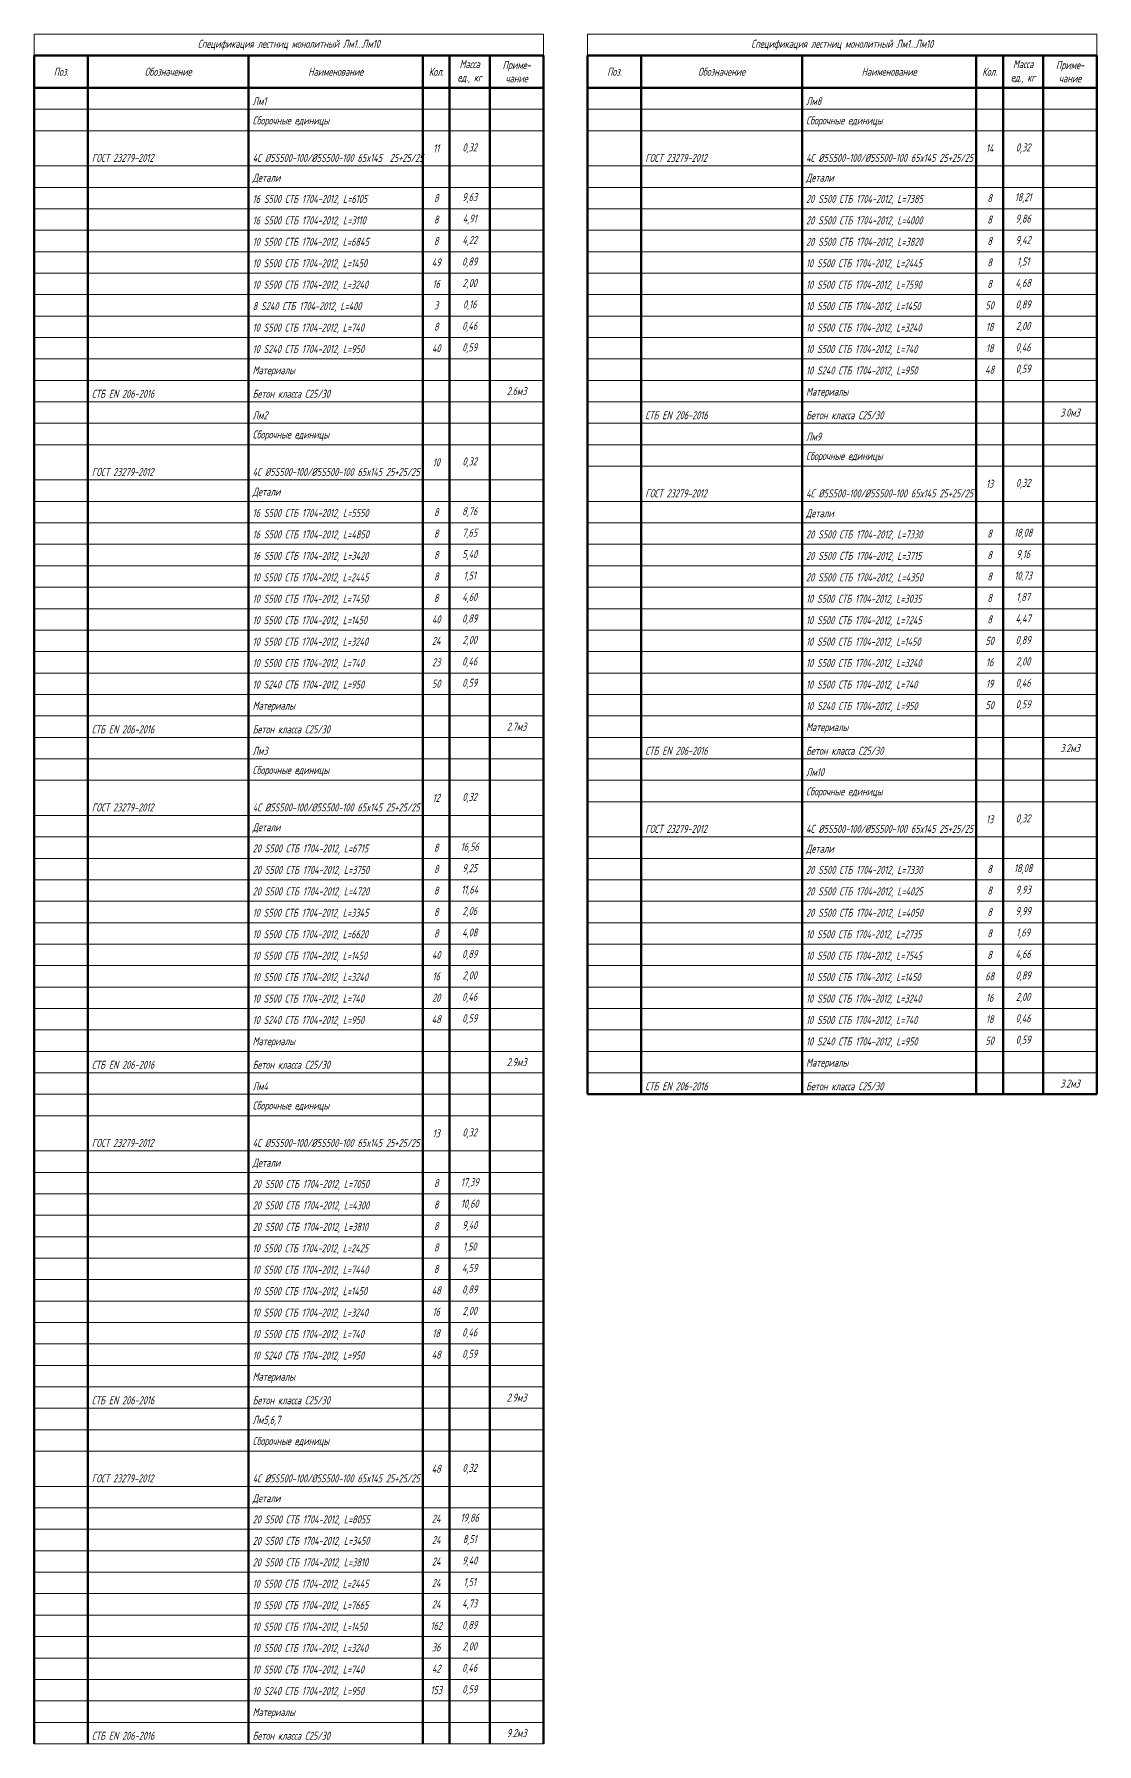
# Model space of a CAD drawing. Header units: millimetres. Extents: x 37106 to 280982, y -20648 to 46529.
# Drawn here: x 278508 to 278905, y -19580 to -18942 of the extents above; entities that cross this region are included whole.
import ezdxf

# ---------------------------------------------------------------- set-up
doc = ezdxf.new("R2010")
doc.units = ezdxf.units.MM
doc.layers.get('Defpoints').update_dxf_attribs({"color": 8})
doc.layers.add('Обозначения', color=82, linetype='Continuous', lineweight=25)
doc.styles.get("Standard").update_dxf_attribs({"font": 'simplex.shx', "width": 0.7, "oblique": 15, "height": 3})

# ---------------------------------------------------------------- blocks, each defined once
blk = doc.blocks.new('*T1191')
at = {"layer": 'Defpoints', "color": 8, "linetype": 'ByBlock', "lineweight": 0, "transparency": 16777216}
for p, q in [((0, 0), (190, 0)), ((0, 0), (0, -8)), ((190, 0), (190, -8)), ((206.5, 0), (396.5, 0)), ((206.5, 0), (206.5, -8)), ((396.5, 0), (396.5, -8))]:
    blk.add_line(p, q, dxfattribs=at)
at = {"layer": 'Обозначения', "color": 0, "linetype": 'Continuous', "lineweight": 60, "transparency": 16777216}
for p, q in [((0, -8), (190, -8)), ((0, -8), (0, -637.71)), ((20, -8), (20, -637.71)), ((80, -8), (80, -637.71)), ((145, -8), (145, -637.71)), ((155, -8), (155, -637.71)), ((170, -8), (170, -637.71)), ((190, -8), (190, -637.71)), ((206.5, -8), (396.5, -8)), ((206.5, -8), (206.5, -395.43)), ((226.5, -8), (226.5, -395.43)), ((286.5, -8), (286.5, -395.43)), ((351.5, -8), (351.5, -395.43)), ((361.5, -8), (361.5, -395.43)), ((376.5, -8), (376.5, -395.43)), ((396.5, -8), (396.5, -395.43)), ((0, -20), (190, -20)), ((206.5, -395.43), (396.5, -395.43))]:
    blk.add_line(p, q, dxfattribs=at)
at = {"layer": 'Обозначения', "color": 0, "linetype": 'Continuous', "lineweight": 15, "transparency": 16777216}
for p, q in [((206.5, -20), (396.5, -20)), ((0, -28), (190, -28)), ((206.5, -28), (396.5, -28)), ((0, -36), (190, -36)), ((206.5, -36), (396.5, -36)), ((0, -49.14), (190, -49.14)), ((206.5, -49.14), (396.5, -49.14)), ((0, -57.14), (190, -57.14)), ((206.5, -57.14), (396.5, -57.14)), ((0, -65.14), (190, -65.14)), ((206.5, -65.14), (396.5, -65.14)), ((0, -73.14), (190, -73.14)), ((206.5, -73.14), (396.5, -73.14)), ((0, -81.14), (190, -81.14)), ((206.5, -81.14), (396.5, -81.14)), ((0, -89.14), (190, -89.14)), ((206.5, -89.14), (396.5, -89.14)), ((0, -97.14), (190, -97.14)), ((206.5, -97.14), (396.5, -97.14)), ((0, -105.14), (190, -105.14)), ((206.5, -105.14), (396.5, -105.14)), ((0, -113.14), (190, -113.14)), ((206.5, -113.14), (396.5, -113.14)), ((0, -121.14), (190, -121.14)), ((206.5, -121.14), (396.5, -121.14)), ((0, -129.14), (190, -129.14)), ((206.5, -129.14), (396.5, -129.14)), ((0, -137.14), (190, -137.14)), ((206.5, -137.14), (396.5, -137.14)), ((0, -145.14), (190, -145.14)), ((206.5, -145.14), (396.5, -145.14)), ((0, -153.14), (190, -153.14)), ((206.5, -153.14), (396.5, -153.14)), ((206.5, -161.14), (396.5, -161.14)), ((0, -166.29), (190, -166.29)), ((0, -174.29), (190, -174.29)), ((206.5, -174.29), (396.5, -174.29)), ((0, -182.29), (190, -182.29)), ((206.5, -182.29), (396.5, -182.29)), ((0, -190.29), (190, -190.29)), ((206.5, -190.29), (396.5, -190.29)), ((0, -198.29), (190, -198.29)), ((206.5, -198.29), (396.5, -198.29)), ((0, -206.29), (190, -206.29)), ((206.5, -206.29), (396.5, -206.29)), ((0, -214.29), (190, -214.29)), ((206.5, -214.29), (396.5, -214.29)), ((0, -222.29), (190, -222.29)), ((206.5, -222.29), (396.5, -222.29)), ((0, -230.29), (190, -230.29)), ((206.5, -230.29), (396.5, -230.29)), ((0, -238.29), (190, -238.29)), ((206.5, -238.29), (396.5, -238.29)), ((0, -246.29), (190, -246.29)), ((206.5, -246.29), (396.5, -246.29)), ((0, -254.29), (190, -254.29)), ((206.5, -254.29), (396.5, -254.29)), ((0, -262.29), (190, -262.29)), ((206.5, -262.29), (396.5, -262.29)), ((0, -270.29), (190, -270.29)), ((206.5, -270.29), (396.5, -270.29)), ((0, -278.29), (190, -278.29)), ((206.5, -278.29), (396.5, -278.29)), ((206.5, -286.29), (396.5, -286.29)), ((0, -291.43), (190, -291.43)), ((0, -299.43), (190, -299.43)), ((206.5, -299.43), (396.5, -299.43)), ((0, -307.43), (190, -307.43)), ((206.5, -307.43), (396.5, -307.43)), ((0, -315.43), (190, -315.43)), ((206.5, -315.43), (396.5, -315.43)), ((0, -323.43), (190, -323.43)), ((206.5, -323.43), (396.5, -323.43)), ((0, -331.43), (190, -331.43)), ((206.5, -331.43), (396.5, -331.43)), ((0, -339.43), (190, -339.43)), ((206.5, -339.43), (396.5, -339.43)), ((0, -347.43), (190, -347.43)), ((206.5, -347.43), (396.5, -347.43)), ((0, -355.43), (190, -355.43)), ((206.5, -355.43), (396.5, -355.43)), ((0, -363.43), (190, -363.43)), ((206.5, -363.43), (396.5, -363.43)), ((0, -371.43), (190, -371.43)), ((206.5, -371.43), (396.5, -371.43)), ((0, -379.43), (190, -379.43)), ((206.5, -379.43), (396.5, -379.43)), ((0, -387.43), (190, -387.43)), ((206.5, -387.43), (396.5, -387.43)), ((0, -395.43), (190, -395.43)), ((0, -403.43), (190, -403.43)), ((0, -416.57), (190, -416.57)), ((0, -424.57), (190, -424.57)), ((0, -432.57), (190, -432.57)), ((0, -440.57), (190, -440.57)), ((0, -448.57), (190, -448.57)), ((0, -456.57), (190, -456.57)), ((0, -464.57), (190, -464.57)), ((0, -472.57), (190, -472.57)), ((0, -480.57), (190, -480.57)), ((0, -488.57), (190, -488.57)), ((0, -496.57), (190, -496.57)), ((0, -504.57), (190, -504.57)), ((0, -512.57), (190, -512.57)), ((0, -520.57), (190, -520.57)), ((0, -528.57), (190, -528.57)), ((0, -541.71), (190, -541.71)), ((0, -549.71), (190, -549.71)), ((0, -557.71), (190, -557.71)), ((0, -565.71), (190, -565.71)), ((0, -573.71), (190, -573.71)), ((0, -581.71), (190, -581.71)), ((0, -589.71), (190, -589.71)), ((0, -597.71), (190, -597.71)), ((0, -605.71), (190, -605.71)), ((0, -613.71), (190, -613.71)), ((0, -621.71), (190, -621.71)), ((0, -629.71), (190, -629.71)), ((0, -637.71), (190, -637.71))]:
    blk.add_line(p, q, dxfattribs=at)
at = {"layer": 'Обозначения', "color": 0, "transparency": 16777216, "char_height": 3}
for s, insert, width, attachment_point in [('Спецификация лестниц монолитный Лм1...Лм10', (95, -4), 187, 5), ('Спецификация лестниц монолитный Лм1...Лм10', (301.5, -4), 187, 5), ('Поз.', (10, -14), 17, 5), ('Обозначение', (50, -14), 57, 5), ('Наименование', (112.5, -14), 62, 5), ('Кол.', (150, -14), 7, 5), ('Масса ед., кг', (162.5, -14), 12, 5), ('Приме- чание', (180, -14), 17, 5), ('Поз.', (216.5, -14), 17, 5), ('Обозначение', (256.5, -14), 57, 5), ('Наименование', (319, -14), 62, 5), ('Кол.', (356.5, -14), 7, 5), ('Масса ед., кг', (369, -14), 12, 5), ('Приме- чание', (386.5, -14), 17, 5), ('Лм1', (81.5, -26.5), 62, 7), ('Лм8', (288, -26.5), 62, 7), ('Сборочные единицы ', (81.5, -34.5), 62, 7), ('Сборочные единицы ', (288, -34.5), 62, 7), ('ГОСТ 23279-2012', (21.5, -47.64), 57, 7), ('4С %%C5S500-100/%%C5S500-100 65x145  25+25/25', (81.5, -47.64), 62, 7), ('11', (150, -42.57), 7, 5), ('0,32', (162.5, -42.57), 12, 5), ('ГОСТ 23279-2012', (228, -47.64), 57, 7), ('4С %%C5S500-100/%%C5S500-100 65x145 25+25/25', (288, -47.64), 62, 7), ('14', (356.5, -42.57), 7, 5), ('0,32', (369, -42.57), 12, 5), ('Детали', (81.5, -55.64), 62, 7), ('Детали', (288, -55.64), 62, 7), ('16 S500 СТБ 1704-2012, L=6105', (81.5, -63.64), 62, 7), ('8', (150, -61.14), 7, 5), ('9,63', (162.5, -61.14), 12, 5), ('20 S500 СТБ 1704-2012, L=7385', (288, -63.64), 62, 7), ('8', (356.5, -61.14), 7, 5), ('18,21', (369, -61.14), 12, 5), ('16 S500 СТБ 1704-2012, L=3110', (81.5, -71.64), 62, 7), ('8', (150, -69.14), 7, 5), ('4,91', (162.5, -69.14), 12, 5), ('20 S500 СТБ 1704-2012, L=4000', (288, -71.64), 62, 7), ('8', (356.5, -69.14), 7, 5), ('9,86', (369, -69.14), 12, 5), ('10 S500 СТБ 1704-2012, L=6845', (81.5, -79.64), 62, 7), ('8', (150, -77.14), 7, 5), ('4,22', (162.5, -77.14), 12, 5), ('20 S500 СТБ 1704-2012, L=3820', (288, -79.64), 62, 7), ('8', (356.5, -77.14), 7, 5), ('9,42', (369, -77.14), 12, 5), ('10 S500 СТБ 1704-2012, L=1450', (81.5, -87.64), 62, 7), ('49', (150, -85.14), 7, 5), ('0,89', (162.5, -85.14), 12, 5), ('10 S500 СТБ 1704-2012, L=2445', (288, -87.64), 62, 7), ('8', (356.5, -85.14), 7, 5), ('1,51', (369, -85.14), 12, 5), ('10 S500 СТБ 1704-2012, L=3240', (81.5, -95.64), 62, 7), ('16', (150, -93.14), 7, 5), ('2,00', (162.5, -93.14), 12, 5), ('10 S500 СТБ 1704-2012, L=7590', (288, -95.64), 62, 7), ('8', (356.5, -93.14), 7, 5), ('4,68', (369, -93.14), 12, 5), ('8 S240 СТБ 1704-2012, L=400', (81.5, -103.64), 62, 7), ('3', (150, -101.14), 7, 5), ('0,16', (162.5, -101.14), 12, 5), ('10 S500 СТБ 1704-2012, L=1450', (288, -103.64), 62, 7), ('50', (356.5, -101.14), 7, 5), ('0,89', (369, -101.14), 12, 5), ('10 S500 СТБ 1704-2012, L=740', (81.5, -111.64), 62, 7), ('8', (150, -109.14), 7, 5), ('0,46', (162.5, -109.14), 12, 5), ('10 S500 СТБ 1704-2012, L=3240', (288, -111.64), 62, 7), ('18', (356.5, -109.14), 7, 5), ('2,00', (369, -109.14), 12, 5), ('10 S240 СТБ 1704-2012, L=950', (81.5, -119.64), 62, 7), ('40', (150, -117.14), 7, 5), ('0,59', (162.5, -117.14), 12, 5), ('10 S500 СТБ 1704-2012, L=740', (288, -119.64), 62, 7), ('18', (356.5, -117.14), 7, 5), ('0,46', (369, -117.14), 12, 5), ('Материалы', (81.5, -127.64), 62, 7), ('10 S240 СТБ 1704-2012, L=950', (288, -127.64), 62, 7), ('48', (356.5, -125.14), 7, 5), ('0,59', (369, -125.14), 12, 5), ('СТБ EN 206-2016', (21.5, -135.64), 57, 7), ('Бетон класса С25/30 ', (81.5, -135.64), 62, 7), ('2.6м3', (180, -133.14), 17, 5), ('Материалы', (288, -135.64), 62, 7), ('3.0м3', (386.5, -141.14), 17, 5), ('Лм2', (81.5, -143.64), 62, 7), ('СТБ EN 206-2016', (228, -143.64), 57, 7), ('Бетон класса С25/30 ', (288, -143.64), 62, 7), ('Сборочные единицы ', (81.5, -151.64), 62, 7), ('Лм9', (288, -151.64), 62, 7), ('10', (150, -159.71), 7, 5), ('0,32', (162.5, -159.71), 12, 5), ('Сборочные единицы ', (288, -159.64), 62, 7), ('ГОСТ 23279-2012', (21.5, -164.79), 57, 7), ('4С %%C5S500-100/%%C5S500-100 65x145 25+25/25', (81.5, -164.79), 62, 7), ('Детали', (81.5, -172.79), 62, 7), ('ГОСТ 23279-2012', (228, -172.79), 57, 7), ('4С %%C5S500-100/%%C5S500-100 65x145 25+25/25', (288, -172.79), 62, 7), ('13', (356.5, -167.71), 7, 5), ('0,32', (369, -167.71), 12, 5), ('16 S500 СТБ 1704-2012, L=5550', (81.5, -180.79), 62, 7), ('8', (150, -178.29), 7, 5), ('8,76', (162.5, -178.29), 12, 5), ('Детали', (288, -180.79), 62, 7), ('8', (150, -186.29), 7, 5), ('7,65', (162.5, -186.29), 12, 5), ('8', (356.5, -186.29), 7, 5), ('18,08', (369, -186.29), 12, 5), ('16 S500 СТБ 1704-2012, L=4850', (81.5, -188.79), 62, 7), ('20 S500 СТБ 1704-2012, L=7330', (288, -188.79), 62, 7), ('16 S500 СТБ 1704-2012, L=3420', (81.5, -196.79), 62, 7), ('8', (150, -194.29), 7, 5), ('5,40', (162.5, -194.29), 12, 5), ('20 S500 СТБ 1704-2012, L=3715', (288, -196.79), 62, 7), ('8', (356.5, -194.29), 7, 5), ('9,16', (369, -194.29), 12, 5), ('10 S500 СТБ 1704-2012, L=2445', (81.5, -204.79), 62, 7), ('8', (150, -202.29), 7, 5), ('1,51', (162.5, -202.29), 12, 5), ('20 S500 СТБ 1704-2012, L=4350', (288, -204.79), 62, 7), ('8', (356.5, -202.29), 7, 5), ('10,73', (369, -202.29), 12, 5), ('10 S500 СТБ 1704-2012, L=7450', (81.5, -212.79), 62, 7), ('8', (150, -210.29), 7, 5), ('4,60', (162.5, -210.29), 12, 5), ('10 S500 СТБ 1704-2012, L=3035', (288, -212.79), 62, 7), ('8', (356.5, -210.29), 7, 5), ('1,87', (369, -210.29), 12, 5), ('40', (150, -218.29), 7, 5), ('0,89', (162.5, -218.29), 12, 5), ('8', (356.5, -218.29), 7, 5), ('4,47', (369, -218.29), 12, 5), ('10 S500 СТБ 1704-2012, L=1450', (81.5, -220.79), 62, 7), ('10 S500 СТБ 1704-2012, L=7245', (288, -220.79), 62, 7), ('10 S500 СТБ 1704-2012, L=3240', (81.5, -228.79), 62, 7), ('24', (150, -226.29), 7, 5), ('2,00', (162.5, -226.29), 12, 5), ('10 S500 СТБ 1704-2012, L=1450', (288, -228.79), 62, 7), ('50', (356.5, -226.29), 7, 5), ('0,89', (369, -226.29), 12, 5), ('10 S500 СТБ 1704-2012, L=740', (81.5, -236.79), 62, 7), ('23', (150, -234.29), 7, 5), ('0,46', (162.5, -234.29), 12, 5), ('10 S500 СТБ 1704-2012, L=3240', (288, -236.79), 62, 7), ('16', (356.5, -234.29), 7, 5), ('2,00', (369, -234.29), 12, 5), ('10 S240 СТБ 1704-2012, L=950', (81.5, -244.79), 62, 7), ('50', (150, -242.29), 7, 5), ('0,59', (162.5, -242.29), 12, 5), ('10 S500 СТБ 1704-2012, L=740', (288, -244.79), 62, 7), ('19', (356.5, -242.29), 7, 5), ('0,46', (369, -242.29), 12, 5), ('0,59', (369, -250.29), 12, 5), ('Материалы', (81.5, -252.79), 62, 7), ('10 S240 СТБ 1704-2012, L=950', (288, -252.79), 62, 7), ('50', (356.5, -250.29), 7, 5), ('СТБ EN 206-2016', (21.5, -260.79), 57, 7), ('Бетон класса С25/30 ', (81.5, -260.79), 62, 7), ('2.7м3', (180, -258.29), 17, 5), ('Материалы', (288, -260.79), 62, 7), ('Лм3', (81.5, -268.79), 62, 7), ('СТБ EN 206-2016', (228, -268.79), 57, 7), ('Бетон класса С25/30 ', (288, -268.79), 62, 7), ('3.2м3', (386.5, -266.29), 17, 5), ('Сборочные единицы ', (81.5, -276.79), 62, 7), ('Лм10', (288, -276.79), 62, 7), ('ГОСТ 23279-2012', (21.5, -289.93), 57, 7), ('4С %%C5S500-100/%%C5S500-100 65x145 25+25/25', (81.5, -289.93), 62, 7), ('12', (150, -284.86), 7, 5), ('0,32', (162.5, -284.86), 12, 5), ('Сборочные единицы ', (288, -284.79), 62, 7), ('13', (356.5, -292.86), 7, 5), ('0,32', (369, -292.86), 12, 5), ('Детали', (81.5, -297.93), 62, 7), ('ГОСТ 23279-2012', (228, -297.93), 57, 7), ('4С %%C5S500-100/%%C5S500-100 65x145 25+25/25', (288, -297.93), 62, 7), ('20 S500 СТБ 1704-2012, L=6715', (81.5, -305.93), 62, 7), ('8', (150, -303.43), 7, 5), ('16,56', (162.5, -303.43), 12, 5), ('Детали', (288, -305.93), 62, 7), ('20 S500 СТБ 1704-2012, L=3750', (81.5, -313.93), 62, 7), ('8', (150, -311.43), 7, 5), ('9,25', (162.5, -311.43), 12, 5), ('20 S500 СТБ 1704-2012, L=7330', (288, -313.93), 62, 7), ('8', (356.5, -311.43), 7, 5), ('18,08', (369, -311.43), 12, 5), ('20 S500 СТБ 1704-2012, L=4720', (81.5, -321.93), 62, 7), ('8', (150, -319.43), 7, 5), ('11,64', (162.5, -319.43), 12, 5), ('20 S500 СТБ 1704-2012, L=4025', (288, -321.93), 62, 7), ('8', (356.5, -319.43), 7, 5), ('9,93', (369, -319.43), 12, 5), ('10 S500 СТБ 1704-2012, L=3345', (81.5, -329.93), 62, 7), ('8', (150, -327.43), 7, 5), ('2,06', (162.5, -327.43), 12, 5), ('20 S500 СТБ 1704-2012, L=4050', (288, -329.93), 62, 7), ('8', (356.5, -327.43), 7, 5), ('9,99', (369, -327.43), 12, 5), ('10 S500 СТБ 1704-2012, L=6620', (81.5, -337.93), 62, 7), ('8', (150, -335.43), 7, 5), ('4,08', (162.5, -335.43), 12, 5), ('10 S500 СТБ 1704-2012, L=2735', (288, -337.93), 62, 7), ('8', (356.5, -335.43), 7, 5), ('1,69', (369, -335.43), 12, 5), ('10 S500 СТБ 1704-2012, L=1450', (81.5, -345.93), 62, 7), ('40', (150, -343.43), 7, 5), ('0,89', (162.5, -343.43), 12, 5), ('10 S500 СТБ 1704-2012, L=7545', (288, -345.93), 62, 7), ('8', (356.5, -343.43), 7, 5), ('4,66', (369, -343.43), 12, 5), ('10 S500 СТБ 1704-2012, L=3240', (81.5, -353.93), 62, 7), ('16', (150, -351.43), 7, 5), ('2,00', (162.5, -351.43), 12, 5), ('10 S500 СТБ 1704-2012, L=1450', (288, -353.93), 62, 7), ('68', (356.5, -351.43), 7, 5), ('0,89', (369, -351.43), 12, 5), ('10 S500 СТБ 1704-2012, L=740', (81.5, -361.93), 62, 7), ('20', (150, -359.43), 7, 5), ('0,46', (162.5, -359.43), 12, 5), ('10 S500 СТБ 1704-2012, L=3240', (288, -361.93), 62, 7), ('16', (356.5, -359.43), 7, 5), ('2,00', (369, -359.43), 12, 5), ('10 S240 СТБ 1704-2012, L=950', (81.5, -369.93), 62, 7), ('48', (150, -367.43), 7, 5), ('0,59', (162.5, -367.43), 12, 5), ('10 S500 СТБ 1704-2012, L=740', (288, -369.93), 62, 7), ('18', (356.5, -367.43), 7, 5), ('0,46', (369, -367.43), 12, 5), ('Материалы', (81.5, -377.93), 62, 7), ('10 S240 СТБ 1704-2012, L=950', (288, -377.93), 62, 7), ('50', (356.5, -375.43), 7, 5), ('0,59', (369, -375.43), 12, 5), ('2.9м3', (180, -383.43), 17, 5), ('Материалы', (288, -385.93), 62, 7), ('СТБ EN 206-2016', (21.5, -385.93), 57, 7), ('Бетон класса С25/30 ', (81.5, -385.93), 62, 7), ('Лм4', (81.5, -393.93), 62, 7), ('СТБ EN 206-2016', (228, -393.93), 57, 7), ('Бетон класса С25/30 ', (288, -393.93), 62, 7), ('3.2м3', (386.5, -391.43), 17, 5), ('Сборочные единицы ', (81.5, -401.93), 62, 7), ('ГОСТ 23279-2012', (21.5, -415.07), 57, 7), ('4С %%C5S500-100/%%C5S500-100 65x145 25+25/25', (81.5, -415.07), 62, 7), ('13', (150, -410), 7, 5), ('0,32', (162.5, -410), 12, 5), ('Детали', (81.5, -423.07), 62, 7), ('8', (150, -428.57), 7, 5), ('17,39', (162.5, -428.57), 12, 5), ('20 S500 СТБ 1704-2012, L=7050', (81.5, -431.07), 62, 7), ('20 S500 СТБ 1704-2012, L=4300', (81.5, -439.07), 62, 7), ('8', (150, -436.57), 7, 5), ('10,60', (162.5, -436.57), 12, 5), ('20 S500 СТБ 1704-2012, L=3810', (81.5, -447.07), 62, 7), ('8', (150, -444.57), 7, 5), ('9,40', (162.5, -444.57), 12, 5), ('10 S500 СТБ 1704-2012, L=2425', (81.5, -455.07), 62, 7), ('8', (150, -452.57), 7, 5), ('1,50', (162.5, -452.57), 12, 5), ('8', (150, -460.57), 7, 5), ('4,59', (162.5, -460.57), 12, 5), ('10 S500 СТБ 1704-2012, L=7440', (81.5, -463.07), 62, 7), ('10 S500 СТБ 1704-2012, L=1450', (81.5, -471.07), 62, 7), ('48', (150, -468.57), 7, 5), ('0,89', (162.5, -468.57), 12, 5), ('10 S500 СТБ 1704-2012, L=3240', (81.5, -479.07), 62, 7), ('16', (150, -476.57), 7, 5), ('2,00', (162.5, -476.57), 12, 5), ('10 S500 СТБ 1704-2012, L=740', (81.5, -487.07), 62, 7), ('18', (150, -484.57), 7, 5), ('0,46', (162.5, -484.57), 12, 5), ('0,59', (162.5, -492.57), 12, 5), ('10 S240 СТБ 1704-2012, L=950', (81.5, -495.07), 62, 7), ('48', (150, -492.57), 7, 5), ('Материалы', (81.5, -503.07), 62, 7), ('СТБ EN 206-2016', (21.5, -511.07), 57, 7), ('Бетон класса С25/30 ', (81.5, -511.07), 62, 7), ('2.9м3', (180, -508.57), 17, 5), ('Лм5,6,7', (81.5, -519.07), 62, 7), ('Сборочные единицы ', (81.5, -527.07), 62, 7), ('48', (150, -535.14), 7, 5), ('0,32', (162.5, -535.14), 12, 5), ('ГОСТ 23279-2012', (21.5, -540.21), 57, 7), ('4С %%C5S500-100/%%C5S500-100 65x145 25+25/25', (81.5, -540.21), 62, 7), ('Детали', (81.5, -548.21), 62, 7), ('20 S500 СТБ 1704-2012, L=8055', (81.5, -556.21), 62, 7), ('24', (150, -553.71), 7, 5), ('19,86', (162.5, -553.71), 12, 5), ('20 S500 СТБ 1704-2012, L=3450', (81.5, -564.21), 62, 7), ('24', (150, -561.71), 7, 5), ('8,51', (162.5, -561.71), 12, 5), ('20 S500 СТБ 1704-2012, L=3810', (81.5, -572.21), 62, 7), ('24', (150, -569.71), 7, 5), ('9,40', (162.5, -569.71), 12, 5), ('10 S500 СТБ 1704-2012, L=2445', (81.5, -580.21), 62, 7), ('24', (150, -577.71), 7, 5), ('1,51', (162.5, -577.71), 12, 5), ('10 S500 СТБ 1704-2012, L=7665', (81.5, -588.21), 62, 7), ('24', (150, -585.71), 7, 5), ('4,73', (162.5, -585.71), 12, 5), ('10 S500 СТБ 1704-2012, L=1450', (81.5, -596.21), 62, 7), ('162', (150, -593.71), 7, 5), ('0,89', (162.5, -593.71), 12, 5), ('10 S500 СТБ 1704-2012, L=3240', (81.5, -604.21), 62, 7), ('36', (150, -601.71), 7, 5), ('2,00', (162.5, -601.71), 12, 5), ('10 S500 СТБ 1704-2012, L=740', (81.5, -612.21), 62, 7), ('42', (150, -609.71), 7, 5), ('0,46', (162.5, -609.71), 12, 5), ('10 S240 СТБ 1704-2012, L=950', (81.5, -620.21), 62, 7), ('153', (150, -617.71), 7, 5), ('0,59', (162.5, -617.71), 12, 5), ('Материалы', (81.5, -628.21), 62, 7), ('СТБ EN 206-2016', (21.5, -636.21), 57, 7), ('Бетон класса С25/30 ', (81.5, -636.21), 62, 7), ('9.2м3', (180, -633.71), 17, 5)]:
    blk.add_mtext(s, dxfattribs=dict(at, insert=insert, width=width, attachment_point=attachment_point))
blk = doc.blocks.new('*T1215')
at = {"layer": 'Defpoints', "color": 8, "linetype": 'ByBlock', "lineweight": 0, "transparency": 16777216}
for p, q in [((0, 0), (190, 0)), ((0, 0), (0, -8)), ((190, 0), (190, -8))]:
    blk.add_line(p, q, dxfattribs=at)
at = {"layer": 'Обозначения', "color": 0, "linetype": 'Continuous', "lineweight": 60, "transparency": 16777216}
for p, q in [((0, -8), (190, -8)), ((0, -8), (0, -395.43)), ((20, -8), (20, -395.43)), ((80, -8), (80, -395.43)), ((145, -8), (145, -395.43)), ((155, -8), (155, -395.43)), ((170, -8), (170, -395.43)), ((190, -8), (190, -395.43)), ((0, -20), (190, -20)), ((0, -395.43), (190, -395.43))]:
    blk.add_line(p, q, dxfattribs=at)
at = {"layer": 'Обозначения', "color": 0, "linetype": 'Continuous', "lineweight": 15, "transparency": 16777216}
for p, q in [((0, -28), (190, -28)), ((0, -36), (190, -36)), ((0, -49.14), (190, -49.14)), ((0, -57.14), (190, -57.14)), ((0, -65.14), (190, -65.14)), ((0, -73.14), (190, -73.14)), ((0, -81.14), (190, -81.14)), ((0, -89.14), (190, -89.14)), ((0, -97.14), (190, -97.14)), ((0, -105.14), (190, -105.14)), ((0, -113.14), (190, -113.14)), ((0, -121.14), (190, -121.14)), ((0, -129.14), (190, -129.14)), ((0, -137.14), (190, -137.14)), ((0, -145.14), (190, -145.14)), ((0, -153.14), (190, -153.14)), ((0, -161.14), (190, -161.14)), ((0, -174.29), (190, -174.29)), ((0, -182.29), (190, -182.29)), ((0, -190.29), (190, -190.29)), ((0, -198.29), (190, -198.29)), ((0, -206.29), (190, -206.29)), ((0, -214.29), (190, -214.29)), ((0, -222.29), (190, -222.29)), ((0, -230.29), (190, -230.29)), ((0, -238.29), (190, -238.29)), ((0, -246.29), (190, -246.29)), ((0, -254.29), (190, -254.29)), ((0, -262.29), (190, -262.29)), ((0, -270.29), (190, -270.29)), ((0, -278.29), (190, -278.29)), ((0, -286.29), (190, -286.29)), ((0, -299.43), (190, -299.43)), ((0, -307.43), (190, -307.43)), ((0, -315.43), (190, -315.43)), ((0, -323.43), (190, -323.43)), ((0, -331.43), (190, -331.43)), ((0, -339.43), (190, -339.43)), ((0, -347.43), (190, -347.43)), ((0, -355.43), (190, -355.43)), ((0, -363.43), (190, -363.43)), ((0, -371.43), (190, -371.43)), ((0, -379.43), (190, -379.43)), ((0, -387.43), (190, -387.43))]:
    blk.add_line(p, q, dxfattribs=at)
at = {"layer": 'Обозначения', "color": 0, "transparency": 16777216, "char_height": 3}
for s, insert, width, attachment_point in [('Спецификация лестниц монолитный Лм1...Лм10', (95, -4), 187, 5), ('Поз.', (10, -14), 17, 5), ('Обозначение', (50, -14), 57, 5), ('Наименование', (112.5, -14), 62, 5), ('Кол.', (150, -14), 7, 5), ('Масса ед., кг', (162.5, -14), 12, 5), ('Приме- чание', (180, -14), 17, 5), ('Лм8', (81.5, -26.5), 62, 7), ('Сборочные единицы ', (81.5, -34.5), 62, 7), ('ГОСТ 23279-2012', (21.5, -47.64), 57, 7), ('4С %%C5S500-100/%%C5S500-100 65x145 25+25/25', (81.5, -47.64), 62, 7), ('14', (150, -42.57), 7, 5), ('0,32', (162.5, -42.57), 12, 5), ('Детали', (81.5, -55.64), 62, 7), ('20 S500 СТБ 1704-2012, L=7385', (81.5, -63.64), 62, 7), ('8', (150, -61.14), 7, 5), ('18,21', (162.5, -61.14), 12, 5), ('20 S500 СТБ 1704-2012, L=4000', (81.5, -71.64), 62, 7), ('8', (150, -69.14), 7, 5), ('9,86', (162.5, -69.14), 12, 5), ('20 S500 СТБ 1704-2012, L=3820', (81.5, -79.64), 62, 7), ('8', (150, -77.14), 7, 5), ('9,42', (162.5, -77.14), 12, 5), ('10 S500 СТБ 1704-2012, L=2445', (81.5, -87.64), 62, 7), ('8', (150, -85.14), 7, 5), ('1,51', (162.5, -85.14), 12, 5), ('10 S500 СТБ 1704-2012, L=7590', (81.5, -95.64), 62, 7), ('8', (150, -93.14), 7, 5), ('4,68', (162.5, -93.14), 12, 5), ('10 S500 СТБ 1704-2012, L=1450', (81.5, -103.64), 62, 7), ('50', (150, -101.14), 7, 5), ('0,89', (162.5, -101.14), 12, 5), ('10 S500 СТБ 1704-2012, L=3240', (81.5, -111.64), 62, 7), ('18', (150, -109.14), 7, 5), ('2,00', (162.5, -109.14), 12, 5), ('10 S500 СТБ 1704-2012, L=740', (81.5, -119.64), 62, 7), ('18', (150, -117.14), 7, 5), ('0,46', (162.5, -117.14), 12, 5), ('10 S240 СТБ 1704-2012, L=950', (81.5, -127.64), 62, 7), ('48', (150, -125.14), 7, 5), ('0,59', (162.5, -125.14), 12, 5), ('Материалы', (81.5, -135.64), 62, 7), ('3.0м3', (180, -141.14), 17, 5), ('СТБ EN 206-2016', (21.5, -143.64), 57, 7), ('Бетон класса С25/30 ', (81.5, -143.64), 62, 7), ('Лм9', (81.5, -151.64), 62, 7), ('Сборочные единицы ', (81.5, -159.64), 62, 7), ('ГОСТ 23279-2012', (21.5, -172.79), 57, 7), ('4С %%C5S500-100/%%C5S500-100 65x145 25+25/25', (81.5, -172.79), 62, 7), ('13', (150, -167.71), 7, 5), ('0,32', (162.5, -167.71), 12, 5), ('Детали', (81.5, -180.79), 62, 7), ('8', (150, -186.29), 7, 5), ('18,08', (162.5, -186.29), 12, 5), ('20 S500 СТБ 1704-2012, L=7330', (81.5, -188.79), 62, 7), ('20 S500 СТБ 1704-2012, L=3715', (81.5, -196.79), 62, 7), ('8', (150, -194.29), 7, 5), ('9,16', (162.5, -194.29), 12, 5), ('20 S500 СТБ 1704-2012, L=4350', (81.5, -204.79), 62, 7), ('8', (150, -202.29), 7, 5), ('10,73', (162.5, -202.29), 12, 5), ('10 S500 СТБ 1704-2012, L=3035', (81.5, -212.79), 62, 7), ('8', (150, -210.29), 7, 5), ('1,87', (162.5, -210.29), 12, 5), ('8', (150, -218.29), 7, 5), ('4,47', (162.5, -218.29), 12, 5), ('10 S500 СТБ 1704-2012, L=7245', (81.5, -220.79), 62, 7), ('10 S500 СТБ 1704-2012, L=1450', (81.5, -228.79), 62, 7), ('50', (150, -226.29), 7, 5), ('0,89', (162.5, -226.29), 12, 5), ('10 S500 СТБ 1704-2012, L=3240', (81.5, -236.79), 62, 7), ('16', (150, -234.29), 7, 5), ('2,00', (162.5, -234.29), 12, 5), ('10 S500 СТБ 1704-2012, L=740', (81.5, -244.79), 62, 7), ('19', (150, -242.29), 7, 5), ('0,46', (162.5, -242.29), 12, 5), ('0,59', (162.5, -250.29), 12, 5), ('10 S240 СТБ 1704-2012, L=950', (81.5, -252.79), 62, 7), ('50', (150, -250.29), 7, 5), ('Материалы', (81.5, -260.79), 62, 7), ('СТБ EN 206-2016', (21.5, -268.79), 57, 7), ('Бетон класса С25/30 ', (81.5, -268.79), 62, 7), ('3.2м3', (180, -266.29), 17, 5), ('Лм10', (81.5, -276.79), 62, 7), ('Сборочные единицы ', (81.5, -284.79), 62, 7), ('13', (150, -292.86), 7, 5), ('0,32', (162.5, -292.86), 12, 5), ('ГОСТ 23279-2012', (21.5, -297.93), 57, 7), ('4С %%C5S500-100/%%C5S500-100 65x145 25+25/25', (81.5, -297.93), 62, 7), ('Детали', (81.5, -305.93), 62, 7), ('20 S500 СТБ 1704-2012, L=7330', (81.5, -313.93), 62, 7), ('8', (150, -311.43), 7, 5), ('18,08', (162.5, -311.43), 12, 5), ('20 S500 СТБ 1704-2012, L=4025', (81.5, -321.93), 62, 7), ('8', (150, -319.43), 7, 5), ('9,93', (162.5, -319.43), 12, 5), ('20 S500 СТБ 1704-2012, L=4050', (81.5, -329.93), 62, 7), ('8', (150, -327.43), 7, 5), ('9,99', (162.5, -327.43), 12, 5), ('10 S500 СТБ 1704-2012, L=2735', (81.5, -337.93), 62, 7), ('8', (150, -335.43), 7, 5), ('1,69', (162.5, -335.43), 12, 5), ('10 S500 СТБ 1704-2012, L=7545', (81.5, -345.93), 62, 7), ('8', (150, -343.43), 7, 5), ('4,66', (162.5, -343.43), 12, 5), ('10 S500 СТБ 1704-2012, L=1450', (81.5, -353.93), 62, 7), ('68', (150, -351.43), 7, 5), ('0,89', (162.5, -351.43), 12, 5), ('10 S500 СТБ 1704-2012, L=3240', (81.5, -361.93), 62, 7), ('16', (150, -359.43), 7, 5), ('2,00', (162.5, -359.43), 12, 5), ('10 S500 СТБ 1704-2012, L=740', (81.5, -369.93), 62, 7), ('18', (150, -367.43), 7, 5), ('0,46', (162.5, -367.43), 12, 5), ('10 S240 СТБ 1704-2012, L=950', (81.5, -377.93), 62, 7), ('50', (150, -375.43), 7, 5), ('0,59', (162.5, -375.43), 12, 5), ('Материалы', (81.5, -385.93), 62, 7), ('СТБ EN 206-2016', (21.5, -393.93), 57, 7), ('Бетон класса С25/30 ', (81.5, -393.93), 62, 7), ('3.2м3', (180, -391.43), 17, 5)]:
    blk.add_mtext(s, dxfattribs=dict(at, insert=insert, width=width, attachment_point=attachment_point))

msp = doc.modelspace()

# ---------------------------------------------------------------- block references
for name, p in [('*T1191', (278508.44, -18941.96)), ('*T1215', (278714.94, -18941.96))]:
    msp.add_blockref(name, p)

doc.saveas('drawing.dxf')
